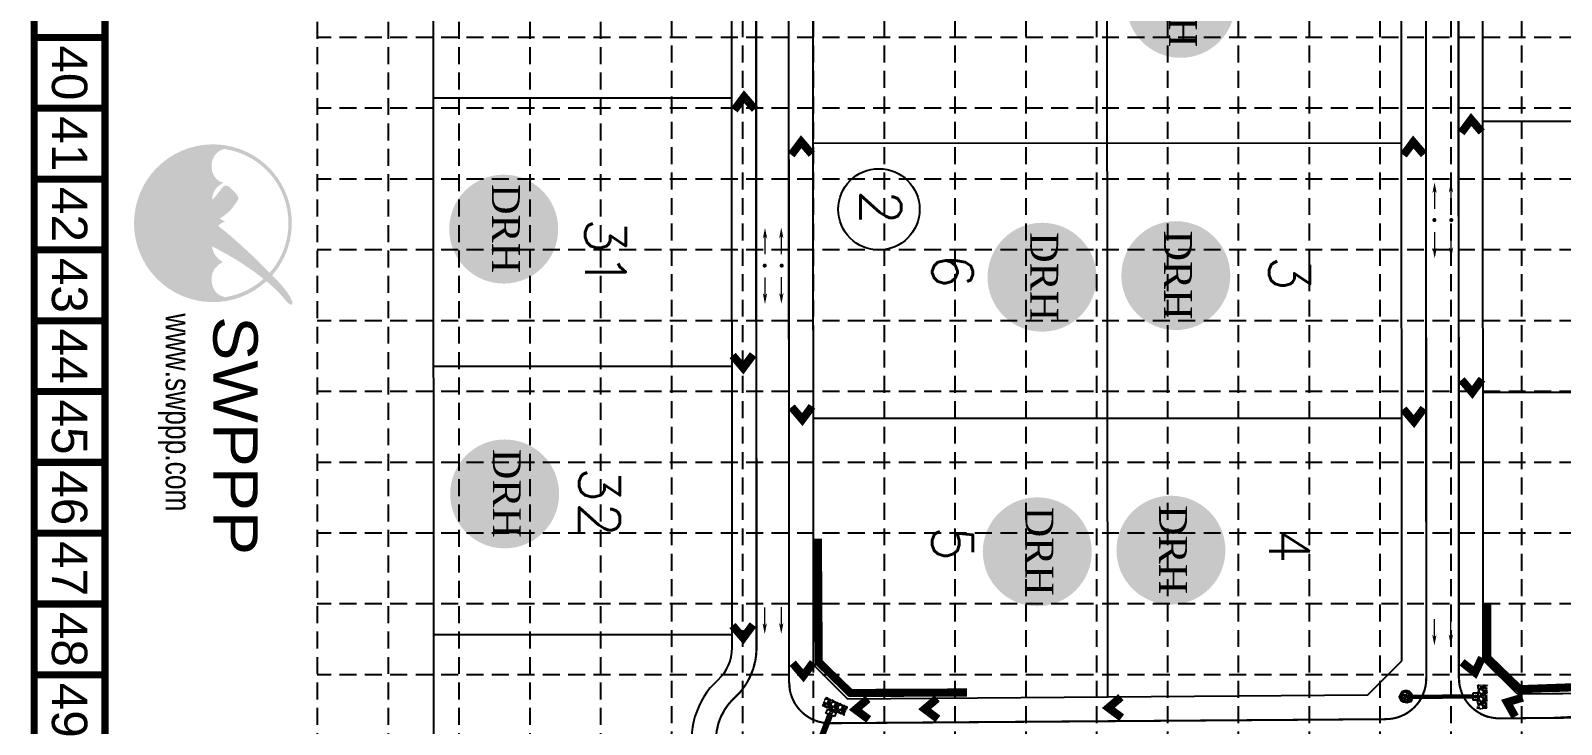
# Model space of a CAD drawing. Extents: x 8046 to 10141, y 6942 to 10292.
# Drawn here: x 8046 to 9175, y 7692 to 8204 of the extents above; entities that cross this region are included whole.
import ezdxf
from ezdxf.enums import TextEntityAlignment as Align

# ---------------------------------------------------------------- set-up
doc = ezdxf.new("R2010")
doc.units = 0
doc.header["$LTSCALE"] = 100
doc.header["$MEASUREMENT"] = 0
doc.linetypes.add('ACAD_ISO02W100', pattern=[15, 12, -3])
doc.linetypes.add('HIDDEN', pattern=[0.375, 0.25, -0.125])
doc.layers.get('0').update_dxf_attribs({"color": 5, "linetype": 'CONTINUOUS'})
for name, color, linetype in [('$-BNDY', 5, 'CONTINUOUS'), ('$-LOT', 5, 'CONTINUOUS'), ('BASE', 7, 'CONTINUOUS'), ('FGC-LOTNU', 5, 'CONTINUOUS'), ('GRID', 254, 'HIDDEN'), ('LEGEND', 7, 'CONTINUOUS'), ('LOGO', 7, 'CONTINUOUS'), ('P-D', 5, 'CONTINUOUS'), ('P-P', 5, 'CONTINUOUS'), ('PG-ARROWS', 250, 'CONTINUOUS'), ('PSWG-RIPRAP', 5, 'CONTINUOUS'), ('PSWG-STORM', 5, 'CONTINUOUS'), ('PSWGC-PAVING', 5, 'CONTINUOUS'), ('SILT FENCE', 200, 'CONTINUOUS')]:
    doc.layers.add(name, color=color, linetype=linetype)
doc.styles.add('DRHorton', font='dutcheb.ttf')
doc.styles.add('LOGO1', font='Rockeb.TTF', dxfattribs={"height": 25})
doc.styles.add('ROMANS', font='romans.shx', dxfattribs={"width": 0.67})
doc.styles.get("Standard").update_dxf_attribs({"font": 'ARIAL.TTF'})

# ---------------------------------------------------------------- blocks, each defined once
blk = doc.blocks.new('A$C11115995')
at = {"const_width": 1}
blk.add_lwpolyline([(1.6, 19.7), (1.6, 5)], dxfattribs=at)
blk.add_solid([(1.6, 0), (0, 8), (3.2, 8), (1.6, 6)])
blk = doc.blocks.new('DRHorton')
h = blk.add_hatch(color=1)
h.paths.add_polyline_path([(78.7, 25.78, 1), (40.43, 25.78, 1)])
h.paths.add_polyline_path([(42.33, 17.91), (76.5, 17.91), (76.5, 34.87), (42.33, 34.87)], flags=24)
at = {"layer": 'BASE', "color": 176, "style": 'DRHorton'}
blk.add_text('DRH', height=9.814, dxfattribs=at).set_placement((59.39, 21.64), align=Align.CENTER)
blk = doc.blocks.new('new logo')
at = {"layer": 'LOGO'}
h = blk.add_hatch(color=170, dxfattribs=at)
h.paths.add_polyline_path([(67.4, 44.1), (66.8, 44.7), (66.3, 45.2), (66, 45.8), (65.5, 46.4), (65.1, 47.2), (64.7, 47.9), (64.4, 48.5), (64.2, 49), (63.9, 49.6), (63.7, 50.1), (63.3, 51), (62.9, 52), (62.6, 52.8), (62.4, 53.3), (62.2, 53.7), (62.1, 54.2), (61.9, 54.7), (61.7, 55.2), (61.5, 55.7), (61.3, 56.3), (61, 56.8), (60.8, 57.4), (60.5, 57.9), (60.2, 58.5), (60, 59.1), (59.7, 59.6), (59.3, 60.2), (59, 60.8), (58.7, 61.3), (58.3, 61.9), (58, 62.4), (57.6, 62.9), (57.3, 63.4), (56.9, 63.9), (56.6, 64.3), (56.3, 64.7), (55.9, 65.1), (55.6, 65.5), (55.2, 65.9), (54.9, 66.2), (54, 66.2), (52.9, 66.3), (52, 66.5), (51.5, 66.6), (50.9, 66.8), (50.3, 67), (49.4, 67.4), (48.3, 67.9), (47.3, 68.6), (46.5, 69.3), (45.7, 70), (45, 70.8), (44.4, 71.5), (44, 72.2), (43.6, 72.7), (43.4, 72.9), (43.2, 73.2), (43.1, 73.4), (43, 73.5), (42.8, 73.7), (42.7, 73.7), (42.7, 73.8), (42.6, 73.8), (42.5, 73.7), (42.5, 73.6), (42.4, 73.5), (42.4, 73.4), (42.3, 73.2), (42.2, 72.8), (42, 72.1), (41.7, 71.5), (41.4, 70.9), (41, 70.3), (40.5, 69.8), (40, 69.2), (39.4, 68.7), (38.8, 68.2), (38.1, 67.7), (37.3, 67.3), (36.5, 66.9), (35.7, 66.6), (34.9, 66.3), (34, 66.1), (33, 66), (31.9, 65.9), (30.8, 65.9), (29.6, 65.9), (28.6, 66), (27.6, 66.1), (26.7, 66.4), (25.8, 66.7), (25, 67.1), (24.1, 67.6), (23.2, 68.2), (22.4, 68.9), (21.8, 69.5), (21.4, 69.9), (21, 70.4), (20.6, 70.9), (20.2, 71.5), (19.9, 72.1), (19.5, 72.9), (19.2, 73.8), (18.9, 74.8, -0.595729), (106.3, 106.8), (107, 107.5), (107.5, 108), (108.1, 108.6, 37.93689), (112.3, 104.5), (112.1, 104.2), (111.6, 103.7), (111.1, 103.1), (110.6, 102.5, -0.146449), (123.6, 75), (123.3, 74.5), (123.1, 74), (122.9, 73.5), (122.8, 73.1), (122.5, 72.4), (122.2, 71.7), (121.9, 71.1), (121.5, 70.5), (121.1, 70), (120.7, 69.5), (120.2, 69), (119.6, 68.6), (119, 68.1), (118.4, 67.7), (117.8, 67.4), (117.1, 67), (116.5, 66.7), (115.8, 66.5), (115, 66.3), (114.3, 66.1), (113.5, 66), (112.7, 65.9), (111.9, 65.8), (111.1, 65.8), (110.3, 65.8), (109.4, 65.9), (108.6, 66), (107.7, 66.2), (106.8, 66.4), (105.9, 66.7), (105.1, 67.1), (104.3, 67.5), (103.5, 68), (102.8, 68.6), (102.1, 69.3), (101.4, 70), (100.8, 70.7), (100.2, 71.4), (99.8, 72), (99.5, 72.5), (99.4, 72.8), (99.3, 73), (99.1, 73.2), (99, 73.4), (98.9, 73.5), (98.8, 73.6), (98.7, 73.6), (98.6, 73.6), (98.5, 73.5), (98.4, 73.4), (98.4, 73.3), (98.3, 73.2), (98.2, 73), (98.1, 72.8), (97.8, 72.4), (97.4, 71.8), (96.9, 71.1), (96.4, 70.5), (95.9, 70.1), (95.4, 69.6), (94.8, 69.1), (94.2, 68.6), (93.5, 68.2), (92.8, 67.7), (91.9, 67.3), (91, 66.9), (90.1, 66.6), (89.4, 66.4), (88.6, 66.2), (87.8, 66.1), (87.6, 65.6), (87.4, 65.1), (87.1, 64.4), (86.9, 63.8), (86.6, 63), (86.3, 62.2), (85.9, 61.3), (85.6, 60.4), (85.3, 59.5), (84.9, 58.6), (84.6, 57.7), (84.2, 56.7), (83.9, 55.8), (83.5, 54.9), (83.2, 54), (82.9, 53.2), (82.6, 52.4), (82.3, 51.6), (82.1, 51), (81.9, 50.3), (81.6, 49.8), (81.3, 48.9), (80.9, 48.1), (80.5, 47.3), (80.1, 46.6), (79.6, 45.9), (79.1, 45.4), (78.6, 44.8), (78.1, 44.3), (77.6, 43.9), (77, 43.5), (76.5, 43.1), (75.9, 42.8), (75.3, 42.6), (74.6, 42.3), (73.7, 42.1), (73, 41.9), (72.2, 41.9), (71.6, 42), (70.9, 42.2), (70.1, 42.5), (69.4, 42.8), (68.7, 43.1), (68, 43.5)])
h.paths.add_polyline_path([(71.8, 72), (70.7, 73.9), (70.1, 75.2), (69.7, 74.3), (68.7, 72.6), (67.9, 71.7), (67.9, 71.5), (68.1, 71.2), (68.3, 71), (68.4, 70.8), (68.5, 70.6), (68.7, 70.4), (68.8, 70.2), (68.9, 70.1), (69, 70), (69.1, 69.8), (69.3, 69.7), (69.4, 69.7), (69.5, 69.6), (69.6, 69.5), (69.7, 69.5), (69.8, 69.4), (69.9, 69.4), (70.1, 69.3), (70.2, 69.3), (70.3, 69.2), (70.4, 69.2), (70.5, 69.2), (70.6, 69.2), (70.8, 69.2), (70.9, 69.2), (71, 69.2), (71.1, 69.2), (71.2, 69.2), (71.3, 69.2), (71.4, 69.2), (71.5, 69.2), (71.6, 69.2), (71.7, 69.3), (71.8, 69.3), (71.9, 69.3), (72, 69.4), (72.1, 69.5), (72.2, 69.5), (72.3, 69.6), (72.5, 69.6), (72.6, 69.7), (72.7, 69.8), (72.8, 69.9), (72.9, 70), (73, 70.1), (73.1, 70.2), (73.2, 70.3), (73.3, 70.4), (72.5, 71.1)], flags=17)
blk.add_hatch(color=240, dxfattribs=at).paths.add_polyline_path([(117.7, 117.3), (118.9, 118.2), (119.8, 118.9), (120.6, 119.5), (121.3, 119.9), (121.9, 120.3), (122.4, 120.6), (122.8, 120.9), (123.1, 121.1), (123.4, 121.3), (123.7, 121.4), (124, 121.6), (124.2, 121.7), (124.4, 121.8), (124.6, 121.9), (124.8, 121.9), (125, 122), (125.2, 122.1), (125.4, 122.2), (125.6, 122.2), (125.8, 122.3), (125.9, 122.4), (126.1, 122.4), (126.3, 122.5), (126.4, 122.5), (126.6, 122.6), (126.7, 122.6), (126.8, 122.7), (126.9, 122.7), (127.1, 122.7), (127.2, 122.8), (127.3, 122.8), (127.4, 122.8), (127.5, 122.8), (127.6, 122.8), (127.7, 122.8), (127.8, 122.8), (127.9, 122.8), (128, 122.8), (128.1, 122.8), (128.1, 122.8), (128.2, 122.8), (128.3, 122.8), (128.4, 122.8), (128.4, 122.7), (128.5, 122.7), (128.5, 122.7), (128.6, 122.7), (128.6, 122.6), (128.7, 122.6), (128.7, 122.6), (128.7, 122.5), (128.7, 122.5), (128.8, 122.4), (128.8, 122.4), (128.8, 122.3), (128.8, 122.3), (128.8, 122.2), (128.8, 122.1), (128.8, 122.1), (128.8, 122), (128.8, 121.9), (128.8, 121.8), (128.8, 121.8), (128.8, 121.7), (128.8, 121.6), (128.7, 121.5), (128.7, 121.4), (128.7, 121.3), (128.6, 121.3), (128.6, 121.2), (128.5, 121.1), (128.4, 121), (128.4, 120.8), (128.3, 120.7), (128.2, 120.6), (128.1, 120.4), (128, 120.3), (127.8, 120.1), (127.7, 120), (127.6, 119.8), (127.4, 119.6), (127.3, 119.4), (127.1, 119.2), (126.8, 119), (126.6, 118.8), (126.3, 118.5), (125.9, 118.2), (125.5, 117.9), (125.1, 117.5), (124.6, 117), (124, 116.6), (123.5, 116.1), (122.9, 115.6), (122.3, 115.1), (121.7, 114.5), (121.1, 114), (120.6, 113.5), (120, 113), (119.5, 112.5), (119, 112), (118.5, 111.5), (118, 111), (117.5, 110.5), (117, 109.9), (116.5, 109.4), (116, 108.8), (115.5, 108.3), (115, 107.7), (114.5, 107.1), (114, 106.6), (113.5, 106), (113, 105.4), (112.5, 104.8), (112.1, 104.2), (111.6, 103.7), (111.1, 103.1), (110.6, 102.4), (110.1, 101.8), (109.6, 101.1), (109, 100.4), (108.5, 99.7), (107.9, 98.9), (107.3, 98.1), (106.7, 97.3), (106, 96.4), (105.4, 95.6), (104.8, 94.7), (104.2, 93.9), (103.6, 93.1), (103.1, 92.3), (102.5, 91.5), (102, 90.6), (101.4, 89.8), (100.9, 89), (100.3, 88.2), (99.8, 87.3), (99.2, 86.5), (98.6, 85.6), (98.1, 84.7), (97.5, 83.8), (96.9, 82.9), (96.4, 82), (95.9, 81.1), (95.4, 80.3), (94.9, 79.5), (94.5, 78.7), (94, 78), (93.6, 77.2), (93.2, 76.5), (92.8, 75.8), (92.4, 75), (92, 74.3), (91.6, 73.5), (91.2, 72.8), (90.8, 72), (90.4, 71.3), (90, 70.6), (89.6, 69.9), (89.3, 69.3), (89, 68.7), (88.8, 68.2), (88.5, 67.7), (88.3, 67.3), (88.1, 66.9), (88, 66.5), (87.8, 66.1), (87.6, 65.6), (87.4, 65.1), (87.1, 64.4), (86.9, 63.8), (86.6, 63), (86.3, 62.2), (85.9, 61.3), (85.6, 60.4), (85.3, 59.5), (84.9, 58.6), (84.6, 57.7), (84.2, 56.7), (83.9, 55.8), (83.5, 54.9), (83.2, 54), (82.9, 53.2), (82.6, 52.4), (82.3, 51.6), (82.1, 51), (81.9, 50.3), (81.6, 49.8), (81.4, 49.2), (81.2, 48.7), (81, 48.3), (80.8, 47.9), (80.6, 47.5), (80.4, 47.1), (80.2, 46.7), (80, 46.4), (79.7, 46.1), (79.5, 45.8), (79.2, 45.5), (79, 45.2), (78.7, 44.9), (78.5, 44.7), (78.2, 44.4), (78, 44.2), (77.7, 44), (77.4, 43.8), (77.2, 43.6), (76.9, 43.4), (76.6, 43.2), (76.3, 43), (76, 42.9), (75.7, 42.7), (75.5, 42.6), (75.2, 42.5), (74.9, 42.4), (74.6, 42.3), (74.3, 42.2), (74, 42.1), (73.8, 42.1), (73.5, 42), (73.2, 42), (73, 41.9), (72.7, 41.9), (72.5, 41.9), (72.2, 41.9), (72, 42), (71.8, 42), (71.5, 42.1), (71.3, 42.1), (71.1, 42.2), (70.8, 42.2), (70.6, 42.3), (70.4, 42.4), (70.1, 42.5), (69.9, 42.6), (69.6, 42.7), (69.4, 42.8), (69.2, 42.9), (68.9, 43), (68.7, 43.1), (68.5, 43.2), (68.2, 43.4), (68, 43.6), (67.8, 43.7), (67.6, 43.9), (67.4, 44.1), (67.2, 44.3), (67, 44.5), (66.8, 44.7), (66.6, 44.9), (66.5, 45.1), (66.3, 45.4), (66.1, 45.6), (65.9, 45.9), (65.7, 46.2), (65.4, 46.6), (65.2, 47), (65, 47.4), (64.7, 47.9), (64.4, 48.5), (64.2, 49), (63.9, 49.6), (63.7, 50.1), (63.4, 50.7), (63.2, 51.3), (63, 51.8), (62.8, 52.3), (62.6, 52.8), (62.4, 53.3), (62.2, 53.7), (62.1, 54.2), (61.9, 54.7), (61.7, 55.2), (61.5, 55.7), (61.3, 56.3), (61, 56.8), (60.8, 57.4), (60.5, 57.9), (60.2, 58.5), (60, 59.1), (59.7, 59.6), (59.3, 60.2), (59, 60.8), (58.7, 61.3), (58.3, 61.9), (58, 62.4), (57.6, 62.9), (57.3, 63.4), (56.9, 63.9), (56.6, 64.3), (56.3, 64.7), (55.9, 65.1), (55.6, 65.5), (55.2, 65.9), (54.9, 66.3), (54.5, 66.6), (54.1, 67), (53.7, 67.4), (53.3, 67.8), (52.8, 68.1), (52.4, 68.5), (51.9, 68.9), (51.4, 69.3), (50.9, 69.7), (50.5, 70), (50, 70.4), (49.5, 70.8), (49.1, 71.1), (48.7, 71.5), (48.2, 71.8), (47.8, 72.1), (47.5, 72.4), (47.1, 72.7), (46.8, 72.9), (46.6, 73.1), (46.3, 73.3), (46.1, 73.5), (45.9, 73.6), (45.7, 73.8), (45.6, 73.9), (45.5, 74), (45.3, 74.2), (45.2, 74.3), (45.1, 74.4), (45, 74.6), (45, 74.7), (44.9, 74.8), (44.8, 75), (44.8, 75.1), (44.8, 75.2), (44.7, 75.4), (44.7, 75.5), (44.7, 75.7), (44.7, 75.8), (44.7, 76), (44.7, 76.1), (44.7, 76.3), (44.8, 76.4), (44.8, 76.6), (44.9, 76.7), (44.9, 76.9), (45, 77.1), (45.1, 77.2), (45.2, 77.4), (45.3, 77.6), (45.4, 77.8), (45.6, 78), (45.7, 78.2), (45.9, 78.5), (46.1, 78.7), (46.3, 79), (46.6, 79.3), (46.8, 79.5), (47.1, 79.8), (47.3, 80.1), (47.6, 80.4), (47.9, 80.7), (48.2, 81), (48.5, 81.3), (48.8, 81.6), (49.2, 81.9), (49.5, 82.2), (49.8, 82.5), (50.1, 82.7), (50.4, 83), (50.7, 83.2), (51, 83.4), (51.2, 83.6), (51.5, 83.8), (51.7, 83.9), (51.9, 84.1), (52.1, 84.2), (52.2, 84.3), (52.4, 84.4), (52.5, 84.5), (52.7, 84.5), (52.8, 84.6), (53, 84.6), (53.1, 84.6), (53.2, 84.7), (53.3, 84.7), (53.5, 84.7), (53.6, 84.7), (53.7, 84.7), (53.8, 84.7), (54, 84.7), (54.1, 84.6), (54.2, 84.6), (54.3, 84.5), (54.5, 84.5), (54.6, 84.4), (54.7, 84.4), (54.9, 84.3), (55, 84.2), (55.2, 84.1), (55.3, 84.1), (55.5, 84), (55.7, 83.9), (55.9, 83.7), (56.1, 83.6), (56.4, 83.4), (56.7, 83.2), (57, 83), (57.3, 82.8), (57.7, 82.5), (58, 82.3), (58.4, 82), (58.8, 81.7), (59.2, 81.4), (59.6, 81.1), (60, 80.8), (60.4, 80.5), (60.8, 80.2), (61.2, 79.9), (61.5, 79.6), (61.9, 79.3), (62.3, 78.9), (62.6, 78.6), (63, 78.3), (63.3, 77.9), (63.7, 77.5), (64, 77.2), (64.3, 76.8), (64.6, 76.4), (64.9, 76), (65.2, 75.6), (65.5, 75.2), (65.8, 74.8), (66.1, 74.4), (66.4, 74), (66.7, 73.6), (66.9, 73.2), (67.2, 72.8), (67.4, 72.5), (67.6, 72.1), (67.8, 71.8), (67.9, 71.5), (68.1, 71.2), (68.3, 71), (68.4, 70.8), (68.5, 70.6), (68.7, 70.4), (68.8, 70.2), (68.9, 70.1), (69, 70), (69.1, 69.8), (69.3, 69.7), (69.4, 69.7), (69.5, 69.6), (69.6, 69.5), (69.7, 69.5), (69.8, 69.4), (69.9, 69.4), (70.1, 69.3), (70.2, 69.3), (70.3, 69.2), (70.4, 69.2), (70.5, 69.2), (70.6, 69.2), (70.8, 69.2), (70.9, 69.2), (71, 69.2), (71.1, 69.2), (71.2, 69.2), (71.3, 69.2), (71.4, 69.2), (71.5, 69.2), (71.6, 69.2), (71.7, 69.3), (71.8, 69.3), (71.9, 69.3), (72, 69.4), (72.1, 69.5), (72.2, 69.5), (72.3, 69.6), (72.5, 69.6), (72.6, 69.7), (72.7, 69.8), (72.8, 69.9), (72.9, 70), (73, 70.1), (73.1, 70.2), (73.2, 70.3), (73.3, 70.5), (73.5, 70.6), (73.6, 70.8), (73.7, 70.9), (73.9, 71.1), (74, 71.3), (74.2, 71.5), (74.3, 71.8), (74.5, 72), (74.7, 72.3), (74.9, 72.6), (75.1, 72.8), (75.3, 73.1), (75.6, 73.5), (75.8, 73.8), (76.1, 74.1), (76.4, 74.5), (76.7, 74.9), (77, 75.3), (77.3, 75.7), (77.7, 76.1), (78, 76.5), (78.4, 77), (78.8, 77.4), (79.2, 77.9), (79.6, 78.4), (80, 78.9), (80.5, 79.5), (81, 80), (81.5, 80.6), (82, 81.1), (82.5, 81.7), (83, 82.3), (83.6, 82.9), (84.1, 83.5), (84.7, 84.1), (85.2, 84.7), (85.7, 85.3), (86.2, 85.8), (86.7, 86.4), (87.2, 86.9), (87.7, 87.4), (88.1, 87.9), (88.6, 88.5), (89.1, 89), (89.5, 89.5), (90, 90.1), (90.5, 90.6), (91, 91.2), (91.5, 91.7), (92.1, 92.3), (92.6, 92.9), (93.2, 93.5), (93.8, 94.1), (94.4, 94.8), (95, 95.4), (95.6, 96), (96.3, 96.7), (96.9, 97.3), (97.6, 98), (98.2, 98.6), (98.8, 99.2), (99.4, 99.8), (100, 100.3), (100.5, 100.9), (101.1, 101.4), (101.6, 102), (102.1, 102.5), (102.7, 103.1), (103.2, 103.6), (103.7, 104.1), (104.2, 104.7), (104.8, 105.2), (105.3, 105.8), (105.9, 106.3), (106.4, 106.9), (107, 107.5), (107.5, 108), (108.1, 108.6), (108.7, 109.2), (109.3, 109.8), (109.9, 110.3), (110.4, 110.9), (111, 111.5), (111.6, 112), (112.2, 112.6), (112.8, 113.1), (113.4, 113.6), (114, 114.2), (114.6, 114.7), (115.3, 115.3), (116, 115.9), (116.8, 116.6)])
at = {"layer": 'LOGO', "style": 'LOGO1'}
for s, height, width, p in [('SWPPP', 31.32, 1.115, (137, 67)), ('www.swppp.com', 18.112, 0.77, (135, 33.4))]:
    blk.add_text(s, height=height, dxfattribs=dict(at, width=width)).set_placement(p)

msp = doc.modelspace()

# ---------------------------------------------------------------- hatches: boundary and pattern name
at = {"layer": 'LEGEND', "linetype": 'ACAD_ISO02W100'}
h = msp.add_hatch(dxfattribs=at)
h.set_pattern_fill('GRAVEL', color=240, scale=5.572604, angle=-90.9469, style=0)
h.set_pattern_definition([(137.06588, (8835.4419, 8130.9825), (-49.40984052, 45.4035744), [0.749716, -74.222]), (94.02278, (8834.89302, 8131.4932), (4.46666897, -66.95420935), [1.286536, -127.36701]), (41.56348, (8834.80277, 8132.77655), (-62.211253, -54.70534165), [0.907153, -89.80826]), (176.32678, (8833.44572, 8134.9726), (111.34475915, -7.41369545), [1.171573, -115.98571]), (201.88678, (8832.27656, 8135.04765), (67.32256022, 26.75414321), [1.14882, -113.733345]), (266.32678, (8831.21054, 8134.6194), (7.41369545, 111.34475915), [1.171573, -115.98571]), (306.747278, (8831.13548, 8133.45024), (-54.52115252, 73.35493066), [1.549345, -153.38507]), (341.308378, (8832.06243, 8132.20878), (121.935857725, -41.02902), [1.46274, -144.811465]), (30.48268, (8833.44803, 8131.74), (73.17067621, 43.3775679), [1.17554, -116.37866]), (84.28948, (8834.4611, 8132.33633), (-6.58482674, -61.1981803), [1.34206, -65.760974]), (131.450478, (8834.59463, 8133.67173), (-60.18509816, 67.87518205), [1.735576, -171.822176]), (47.86718, (8833.29883, 8129.4574), (34.07569684, 38.45035196), [0.592373, -58.64521]), (80.52228, (8833.69623, 8129.8967), (-12.3409478, -72.24975529), [1.126987, -111.571944]), (134.0531, (8833.8818, 8131.0083), (-5.571844, 0.092094), [0.788083, -7.092765]), (112.25168, (8834.5569, 8131.3873), (10.6832237, -28.0433989), [0.4244, -42.015286]), (200.85448, (8834.3962, 8131.7801), (16.807623, 5.2955608), [0.600186, -29.409204]), (300.01688, (8833.8353, 8131.5664), (10.8674179, -16.8997044), [0.97481, -31.518774]), (70.61818, (8834.323, 8130.7223), (-5.756021, -11.051594), [0.704884, -16.91724]), (285.44258, (8834.44958, 8135.01174), (15.79454928, -55.99471829), [0.987465, -97.75932]), (339.39928, (8834.7125, 8134.05992), (-60.92190532, 23.30037518), [0.82843, -82.01428]), (202.25168, (8835.4373, 8130.7039), (28.0433989, 10.6832237), [0.84879, -41.59089]), (252.66358, (8834.65173, 8130.3825), (17.63642475, 55.44215711), [0.987465, -97.75932]), (248.49708, (8830.99503, 8135.06884), (11.6041317, 27.6750359), [0.952246, -46.6601]), (203.82818, (8830.646, 8134.18287), (61.7507551, 26.8461376), [0.797874, -78.989666]), (335.85448, (8829.86455, 8130.7403), (27.6750236, -11.6041612), [0.84879, -41.59089]), (286.40708, (8830.63908, 8130.3931), (-21.09012057, 72.80233884), [0.93414, -92.47972]), (338.49708, (8829.9097, 8133.4705), (-27.6750359, 11.6041317), [0.476123, -47.136224]), (10.36298, (8829.8701, 8131.0746), (22.379468, 5.2034543), [0.284147, -28.130664]), (75.01688, (8830.1496, 8131.1257), (-5.848113, -16.623437), [1.14882, -21.82761]), (95.06208, (8830.4466, 8132.23548), (4.65090123, -55.81051775), [1.064646, -105.399795]), (212.74318, (8833.3338, 8131.5747), (11.2357765, 5.3876625), [0.80369, -19.288614]), (262.210278, (8832.65784, 8131.14), (-12.7093234, -94.53713148), [1.40315, -138.911427]), (329.99848, (8832.46766, 8129.7498), (-38.63452494, 22.93202664), [0.573733, -56.79973]), (359.0531, (8832.9645, 8129.463), (5.663936, 5.47975), [0.334356, -5.23825]), (29.30948, (8830.6156, 8132.34416), (-39.37128604, -21.6426852), [0.77417, -76.642915]), (317.06588, (8831.29066, 8132.72314), (49.40984052, -45.4035744), [1.49943, -73.47228]), (269.0531, (8832.3885, 8131.702), (5.47975, -5.663936), [1.448877, -4.123727]), (234.35788, (8832.3645, 8130.2531), (39.9238828, 55.0737364), [0.881107, -87.22949]), (163.10768, (8831.8511, 8129.53706), (-22.1952771, 5.940217), [0.81138, -39.757785]), (116.69908, (8831.0747, 8129.77282), (-53.9686875, 106.78592323), [1.32107, -130.786075]), (84.479178, (8830.48114, 8130.95304), (6.76903242, 72.34186292), [1.397603, -138.362587])])
h.paths.add_polyline_path([(9113.4, 7721.4), (9113, 7703.7), (9120, 7703.6), (9120.3, 7721.3)])
h = msp.add_hatch(dxfattribs=at)
h.set_pattern_fill('GRAVEL', color=240, scale=5.572604, angle=-203.7547, style=0)
h.set_pattern_definition([(24.25809, (9133.77574, 7802.41423), (61.00676303, 27.94623004), [0.749716, -74.222]), (341.214993, (9134.45926, 7802.72225), (-63.450556, 21.83676314), [1.286536, -127.36701]), (288.75569, (9135.67726, 7802.30797), (-26.31233603, 78.55300998), [0.907153, -89.80826]), (63.518993, (9138.22764, 7802.70763), (-49.99579742, -99.76491624), [1.171573, -115.98571]), (89.07899, (9138.75005, 7803.75628), (-1.43472337, -72.42964077), [1.14882, -113.733345]), (153.518993, (9138.76852, 7804.90495), (99.76491624, -49.99579742), [1.171573, -115.98571]), (193.939493, (9137.71986, 7805.42736), (88.75396975, 21.82280407), [1.549345, -153.38507]), (228.500593, (9136.21615, 7805.05413), (-85.08829859, -96.49722962), [1.46274, -144.811465]), (277.674893, (9135.24692, 7803.9586), (11.62195539, -84.26441365), [1.17554, -116.37866]), (331.48169, (9135.4039, 7802.79358), (-53.860577, 29.79287595), [1.34206, -65.760974]), (18.642693, (9136.58313, 7802.15282), (85.898256594, 29.1680629), [1.735576, -171.822176]), (295.05939, (9133.2006, 7804.98095), (22.2348064, -46.31626136), [0.592373, -58.64521]), (327.71449, (9133.45152, 7804.44434), (-61.81672725, 39.38297048), [1.126987, -111.571944]), (21.2453, (9134.4043, 7803.8424), (2.244767, 5.100485), [0.788083, -7.092765]), (359.4439, (9134.4919, 7803.0732), (-29.9919531, 1.0228588), [0.4244, -42.015286]), (88.0467, (9134.9163, 7803.0691), (-1.6338175, -17.5462187), [0.600186, -29.409204]), (187.2091, (9134.9368, 7803.6689), (-19.7909797, -3.4666843), [0.97481, -31.518774]), (317.8104, (9133.9697, 7803.5466), (-7.9562064, 9.59001), [0.704884, -16.91724]), (172.63479, (9137.8746, 7801.7671), (-57.7391311, 7.14625797), [0.987465, -97.75932]), (226.59149, (9136.89527, 7801.89368), (45.09434844, 47.12627473), [0.82843, -82.01428]), (89.4439, (9133.5207, 7802.5265), (-1.0228588, -29.9919531), [0.84879, -41.59089]), (139.85579, (9133.52895, 7803.37523), (44.2705638, -37.74908534), [0.987465, -97.75932]), (135.6893, (9139.26635, 7804.9294), (21.0129032, -21.4247843), [0.952246, -46.6601]), (91.02039, (9138.58495, 7805.5946), (0.8099372, -67.32915314), [0.797874, -78.989666]), (223.0467, (9135.7145, 7807.6494), (-21.4248068, -21.0128804), [0.84879, -41.59089]), (173.59929, (9135.09418, 7807.07002), (75.28535175, -8.78006482), [0.93414, -92.47972]), (225.6893, (9138.2137, 7806.54947), (21.4247843, 21.0129032), [0.476123, -47.136224]), (257.5552, (9136.0205, 7807.5147), (-3.8785968, -22.6466997), [0.284147, -28.130664]), (322.2091, (9135.9593, 7807.2372), (-13.0566913, 11.834775), [1.14882, -21.82761]), (342.25429, (9136.86713, 7806.53327), (-53.2496001, 17.34718602), [1.064646, -105.399795]), (99.9354, (9135.1388, 7804.128), (0.610958, -12.4457347), [0.80369, -19.288614]), (149.402493, (9135.00013, 7804.91958), (-82.21866706, 48.36204004), [1.40315, -138.911427]), (217.19069, (9133.79235, 7805.6338), (36.1153022, 26.7243206), [0.573733, -56.79973]), (246.2453, (9133.3353, 7805.287), (2.855717, -7.34525), [0.334356, -5.23825]), (276.50169, (9136.9018, 7806.33536), (-4.6885362, 44.6824531), [0.77417, -76.642915]), (204.25809, (9136.98946, 7805.56617), (-61.00676303, -27.94623004), [1.49943, -73.47228]), (156.2453, (9135.6224, 7804.95), (-7.34525, -2.855717), [1.448877, -4.123727]), (121.55009, (9134.2963, 7805.53377), (35.29142092, -58.1510831), [0.881107, -87.22949]), (50.2999, (9133.83526, 7806.2846), (14.07955, 18.1571687), [0.81138, -39.757785]), (3.891293, (9134.35354, 7806.9089), (119.35685149, 8.35431821), [1.32107, -130.786075]), (331.671393, (9135.67157, 7806.99856), (64.06153495, -34.2824251), [1.397603, -138.362587])])
h.paths.add_polyline_path([(8648.5, 7705), (8632.3, 7712.2), (8629.5, 7705.8), (8645.7, 7698.7)])
at = {"layer": 'PSWG-RIPRAP'}
h = msp.add_hatch(dxfattribs=at)
h.set_pattern_fill('RIPRAP', color=1, scale=7, style=0, pattern_type=2)
h.set_pattern_definition([(0, (0.35, 0), (7, 7), [2.1, -2.45, 0.35, -2.1]), (0, (3.15, 1.4), (7, 7), [0.35, -1.75, 1.4, -3.5]), (0, (4.2, 1.75), (7, 7), [0.35, -6.65]), (0, (1.05, 2.1), (7, 7), [1.4, -5.6]), (0, (0.35, 2.8), (7, 7), [0.7, -6.3]), (0, (5.25, 3.5), (7, 7), [0.7, -0.35, 0.35, -5.6]), (0, (2.45, 3.85), (7, 7), [1.05, -5.95]), (0, (0.7, 4.55), (7, 7), [0.7, -6.3]), (0, (3.5, 5.25), (7, 7), [0.35, -2.1, 1.05, -3.5]), (0, (2.1, 5.6), (7, 7), [0.7, -6.3]), (0, (4.55, 5.95), (7, 7), [0.7, -6.3]), (0, (3.15, 6.3), (7, 7), [0.7, -6.3]), (0, (5.95, 6.65), (7, 7), [0.7, -6.3]), (90, (0, 0), (-7, 7), [1.4, -0.35, 0.7, -2.8, 1.4, -0.35]), (90, (0.35, 4.55), (-7, 7), [0.35, -6.65]), (90, (1.4, 2.45), (-7, 7), [0.7, -1.4, 0.35, -4.55]), (90, (1.75, 3.5), (-7, 7), [0.7, -1.4, 1.05, -3.85]), (90, (2.8, 1.75), (-7, 7), [0.35, -3.5, 0.7, -0.35, 0.7, -1.4]), (90, (3.15, 1.05), (-7, 7), [0.35, -6.65]), (90, (3.85, 3.15), (-7, 7), [0.35, -0.35, 1.05, -5.25]), (90, (4.2, 2.1), (-7, 7), [0.7, -2.8, 0.35, -0.35, 0.35, -2.45]), (90, (4.9, 0.35), (-7, 7), [1.05, -5.95]), (90, (5.6, 5.6), (-7, 7), [0.35, -0.35, 0.35, -5.95]), (90, (5.95, 3.85), (-7, 7), [1.05, -5.95]), (90, (6.825, 3.325), (-7, 7), [0.35, -6.65]), (45, (2.45, 0), (8e-16, 7), [0.49497, -9.404525]), (45, (1.75, 6.65), (8e-16, 7), [0.49497, -1.48491, 1.48491, -6.434705]), (45, (2.45, 5.6), (8e-16, 7), [0.98994, -2.4748738, 0.49497, -5.9397111]), (45, (3.85, 5.25), (8e-16, 7), [0.98994, -3.464825, 0.49497, -4.94976]), (45, (1.05, 2.1), (8e-16, 7), [0.49497, -9.404525]), (45, (2.8, 2.1), (8e-16, 7), [1.484924, -8.414571]), (45, (4.2, 2.8), (8e-16, 7), [0.49497, -2.969848, 0.49497, -5.939707]), (45, (5.25, 3.5), (8e-16, 7), [0.98994, -8.909555]), (45, (6.65, 3.5), (8e-16, 7), [0.98994, -8.909555]), (45, (6.65, 1.4), (8e-16, 7), [0.49497, -9.404525]), (45, (5.95, 4.9), (8e-16, 7), [0.49497, -9.404525]), (45, (5.25, 5.95), (8e-16, 7), [0.49497, -9.404525]), (45, (6.65, 6.65), (8e-16, 7), [0.49497, -9.404525]), (45, (0, 6.65), (8e-16, 7), [0.49497, -9.404525]), (45, (3.5, 3.85), (8e-16, 7), [0.49497, -9.404525]), (45, (4.2, 6.65), (8e-16, 7), [0.49497, -3.464825, 0.49497, -5.44473]), (45, (1.05, 2.8), (8e-16, 7), [0.98994, -8.909555]), (45, (1.05, 4.55), (8e-16, 7), [1.48491, -8.414585]), (135, (0.35, 2.8), (-7, 8e-16), [0.74249, -9.157005]), (135, (4.2, 2.45), (-7, 8e-16), [0.49497, -9.404525]), (135, (6.3, 3.5), (-7, 8e-16), [0.49497, -9.404525]), (135, (3.85, 4.9), (-7, 8e-16), [0.49497, -9.404525]), (135, (4.2, 5.95), (-7, 8e-16), [0.49497, -9.404525]), (135, (3.15, 6.3), (-7, 8e-16), [0.49497, -9.404525]), (135, (4.55, 5.95), (-7, 8e-16), [0.49497, -9.404525]), (135, (0.35, 1.75), (-7, 8e-16), [0.49497, -9.404525]), (135, (1.75, 4.2), (-7, 8e-16), [0.49497, -9.404525]), (135, (1.75, 2.1), (-7, 8e-16), [0.98994, -8.909555]), (135, (3.15, 1.4), (-7, 8e-16), [0.98994, -8.909555]), (135, (5.95, 5.25), (-7, 8e-16), [0.98994, -8.909555]), (135, (3.85, 3.5), (-7, 8e-16), [0.49497, -9.404525]), (135, (4.9, 1.4), (-7, 8e-16), [0.98994, -5.939696, 0.49497, -2.474889]), (135, (0.7, 4.55), (-7, 8e-16), [0.98994, -1.979899, 0.98994, -5.939716]), (135, (0, 0.7), (-7, 8e-16), [0.9898, -2.4752, 0.9898, -2.4752, 0.4949, -2.474595]), (26.56505, (2.45, 2.1), (7, 4e-10), [1.5652, -0.7826, 0.7826, -12.5220758]), (26.56505, (3.5, 6.3), (7, 4e-10), [1.5652, -14.087276]), (26.56505, (3.5, 1.4), (7, 4e-10), [0.7826, -14.869876]), (26.56505, (0.35, 1.75), (7, 4e-10), [0.7826, -14.869876]), (26.56505, (1.75, 3.5), (7, 4e-10), [0.7826, -14.869876]), (26.56505, (0.35, 4.2), (7, 4e-10), [0.7826, -14.869876]), (63.43495, (1.4, 4.9), (4e-10, 7), [0.7826, -14.869876]), (63.43495, (3.85, 4.9), (4e-10, 7), [0.7826, -14.869876]), (63.43495, (4.55, 0), (4e-10, 7), [0.7826, -14.869876]), (63.43495, (0, 3.85), (4e-10, 7), [0.7826, -14.869876]), (63.43495, (2.8, 0.35), (4e-10, 7), [0.7826, -5.4782, 0.7826, -8.6090758]), (116.56505, (1.75, 6.3), (-4e-10, 7), [0.7826, -14.869876]), (116.56505, (5.95, 4.9), (-4e-10, 7), [0.7826, -14.869876]), (116.56505, (2.8, 6.3), (-4e-10, 7), [0.7826, -14.869876]), (116.56505, (0, 2.45), (-4e-10, 7), [0.7826, -14.869876]), (153.43495, (5.25, 1.4), (-7, 4e-10), [0.7826, -14.869876]), (153.43495, (6.65, 3.15), (-7, 4e-10), [0.7826, -14.869876]), (153.43495, (2.45, 3.85), (-7, 4e-10), [0.7826, -14.869876]), (153.43495, (3.5, 5.25), (-7, 4e-10), [0.7826, -14.869876]), (153.43495, (5.95, 6.65), (-7, 4e-10), [0.7826, -14.869876]), (153.43495, (1.05, 0), (-7, 4e-10), [1.1739, -14.478576])])
h.paths.add_polyline_path([(9065, 7713.6), (9064.4, 7715), (9062.8, 7716.5), (9061.3, 7716.9), (9059.6, 7717), (9057.2, 7716.1), (9055.3, 7712.6), (9056.6, 7709.7), (9058.3, 7708.7), (9061, 7708.2), (9062.7, 7708.9), (9064.4, 7709.4), (9065, 7711.1), (9063.3, 7711.1), (9063.3, 7713.6)])

# ---------------------------------------------------------------- linework, layer by layer
at = {"layer": '$-BNDY', "color": 7}
msp.add_line((8343.5, 7343.9), (8342.6, 8843.9), dxfattribs=at)
at = {"layer": '$-LOT', "color": 7}
for p, q in [((8840.3, 7712.5), (8839.8, 8532.5)), ((8623.3, 7736), (8622.8, 8506)), ((9057.3, 7739.1), (9056.8, 8509.1)), ((8563.3, 7748.7), (8562.8, 8492.8)), ((9117.3, 7739.5), (9116.8, 8496.4)), ((8343, 8154.5), (8563, 8154.6)), ((9337.3, 8137.1), (9117.1, 8137)), ((8623.1, 8121), (9057.1, 8121.2)), ((8343.2, 7956.5), (8563.2, 7956.6)), ((9337.3, 7937.1), (9117.2, 7937)), ((8623.2, 7918), (9057.2, 7918.2)), ((8343.3, 7758.5), (8563.3, 7758.6)), ((8623.3, 7736), (8648.3, 7711.1)), ((9032.3, 7713.9), (9057.3, 7739.1)), ((9142.3, 7714.7), (9117.3, 7739.5)), ((8648.3, 7711.1), (9032.3, 7713.9)), ((9142.3, 7714.7), (9167.6, 7714.9))]:
    msp.add_line(p, q, dxfattribs=at)
for centre, radius, start, end in [((8531.3, 7748.7), 32, 312.4029, 0.0331), ((8593.3, 7680.7), 60, 132.4029, 318.0469), ((9163.7, 8254.9), 540, 270.4167, 284.6337)]:
    msp.add_arc(centre, radius, start, end, dxfattribs=at)
at = {"layer": 'BASE', "const_width": 5.22}
for points in [[(8048.4, 10289), (8048.4, 6945), (10138.4, 6945), (10138.4, 10289)], [(8100.6, 10236.8), (8100.6, 6997.3), (10086.1, 6997.3), (10086.1, 10236.8)]]:
    msp.add_lwpolyline(points, close=True, dxfattribs=at)
for points in [[(8048.4, 8199), (8100.6, 8199)], [(8048.4, 8146.8), (8100.6, 8146.8)], [(8048.4, 8094.5), (8100.6, 8094.5)], [(8048.4, 8042.3), (8100.6, 8042.3)], [(8048.4, 7990), (8100.6, 7990)], [(8048.4, 7937.8), (8100.6, 7937.8)], [(8048.4, 7885.5), (8100.6, 7885.5)], [(8048.4, 7833.3), (8100.6, 7833.3)], [(8048.4, 7781), (8100.6, 7781)], [(8048.4, 7728.8), (8100.6, 7728.8)]]:
    msp.add_lwpolyline(points, dxfattribs=at)
at = {"layer": 'FGC-LOTNU', "color": 7}
msp.add_circle((8671.5, 8072.2), 30, dxfattribs=at)
at = {"layer": 'GRID', "color": 253, "linetype": 'HIDDEN', "ltscale": 0.5}
for p, q in [((8257.1, 10235.6), (8257.1, 6996.1)), ((8309.4, 10235.6), (8309.4, 6996.1)), ((8361.6, 10235.6), (8361.6, 6996.1)), ((8413.9, 10235.6), (8413.9, 6996.1)), ((8466.1, 10235.6), (8466.1, 6996.1)), ((8518.6, 10236.8), (8518.6, 6997.3)), ((8570.9, 10236.8), (8570.9, 6997.3)), ((8623.1, 10236.8), (8623.1, 6997.3)), ((8675.4, 10236.8), (8675.4, 6997.3)), ((8727.6, 10236.8), (8727.6, 6997.3)), ((8779.9, 10236.8), (8779.9, 6997.3)), ((8832.1, 10236.8), (8832.1, 6997.3)), ((8884.4, 10236.8), (8884.4, 6997.3)), ((8936.6, 10236.8), (8936.6, 6997.3)), ((8988.9, 10236.8), (8988.9, 6997.3)), ((9041.1, 10236.8), (9041.1, 6997.3)), ((9093.4, 10236.8), (9093.4, 6997.3)), ((9145.6, 10236.8), (9145.6, 6997.3)), ((10086.1, 8199), (8257.1, 8199)), ((10086.1, 8146.8), (8257.1, 8146.8)), ((10086.1, 8094.5), (8257.1, 8094.5)), ((10086.1, 8042.3), (8257.1, 8042.3)), ((10086.1, 7990), (8257.1, 7990)), ((10086.1, 7937.8), (8257.1, 7937.8)), ((10086.1, 7885.5), (8257.1, 7885.5)), ((10086.1, 7833.3), (8257.1, 7833.3)), ((10086.1, 7781), (8257.1, 7781)), ((10086.1, 7728.8), (8257.1, 7728.8))]:
    msp.add_line(p, q, dxfattribs=at)
at = {"layer": 'LEGEND', "color": 240, "const_width": 0.348}
for points in [[(9113.4, 7721.4), (9113, 7703.7), (9120, 7703.6), (9120.3, 7721.3)], [(8648.5, 7705), (8632.3, 7712.2), (8629.5, 7705.8), (8645.7, 7698.7)]]:
    msp.add_lwpolyline(points, close=True, dxfattribs=at)
at = {"layer": 'P-D', "color": 7}
for points, const_width in [([(9109.7, 7712.7), (9065, 7712.3)], 2), ([(8635.5, 7699), (8610.7, 7636)], 3)]:
    msp.add_lwpolyline(points, dxfattribs=dict(at, const_width=const_width))
at = {"layer": 'P-P', "color": 7, "const_width": 1.5}
msp.add_lwpolyline([(9657, 8995.6), (9657, 7868.7, -0.341242), (9573.3, 7760.3), (9310.7, 7691.8, -0.062113), (9167.9, 7672.9), (8661.4, 7669.2, 0.210871), (8624.5, 7652.7, -1.050507), (8565, 7711.7, 0.210871), (8581.3, 7748.7), (8580.8, 8492.8, 0.210871), (8564.5, 8529.7, -1.04349), (8623.6, 8589.3, 0.210871), (8660.7, 8573.2), (9018.7, 8575.9, 0.210871), (9055.6, 8592.4, -1.050507), (9115.1, 8533.3, 0.210871), (9098.8, 8496.4), (9099.3, 7726.6, 0.416176), (9129.5, 7696.6), (9167.7, 7696.9, 0.062113), (9304.6, 7715), (9567.3, 7783.6, 0.341242), (9633, 7868.7), (9633, 9639.7, 0.210871)], format="xyb", dxfattribs=at)
msp.add_lwpolyline([(9044.6, 8552, -0.416176), (9074.8, 8522.1), (9075.3, 7726, -0.412254), (9045.5, 7696), (8635.5, 7693, -0.416176), (8605.3, 7723), (8604.8, 8519, -0.412254), (8634.6, 8549.1)], format="xyb", close=True, dxfattribs=at)
at = {"layer": 'PG-ARROWS', "color": 7, "const_width": 1.5, "elevation": -1649.5}
for points in [[(9080.6, 8064, 1), (9082, 8064.6, 1)], [(9093, 8064, 1), (9094.4, 8064.6, 1)], [(8586.6, 8030.4, 1), (8588, 8031, 1)], [(8599.1, 8030.4, 1), (8600.5, 8031, 1)]]:
    msp.add_lwpolyline(points, format="xyb", close=True, dxfattribs=at)
at = {"layer": 'PSWG-RIPRAP', "color": 1}
msp.add_lwpolyline([(9065, 7713.6), (9064.4, 7715), (9062.8, 7716.5), (9061.3, 7716.9), (9059.6, 7717), (9057.2, 7716.1), (9055.3, 7712.6), (9056.6, 7709.7), (9058.3, 7708.7), (9061, 7708.2), (9062.7, 7708.9), (9064.4, 7709.4), (9065, 7711.1), (9063.3, 7711.1), (9063.3, 7713.6)], close=True, dxfattribs=at)
at = {"layer": 'PSWG-STORM', "color": 5}
for p, q in [((9063.3, 7711.1), (9063.3, 7713.6)), ((9063.3, 7713.6), (9065, 7713.6)), ((9109.7, 7713.7), (9065, 7713.3)), ((9065, 7711.1), (9065, 7713.6)), ((9109.7, 7715.1), (9109.7, 7710.1)), ((9113.1, 7715.1), (9109.7, 7715.1)), ((9113.1, 7715.1), (9113.1, 7710.1)), ((8633.5, 7703.5), (8632.2, 7700.4)), ((8633.5, 7703.5), (8640, 7701)), ((9063.3, 7711.1), (9065, 7711.1)), ((9109.7, 7711.7), (9065, 7711.3)), ((9113.1, 7710.1), (9109.7, 7710.1)), ((8634.1, 7699.6), (8609.3, 7636.5)), ((8636.9, 7698.5), (8612.1, 7635.4)), ((8638.8, 7697.9), (8632.2, 7700.4)), ((8640, 7701), (8638.8, 7697.9))]:
    msp.add_line(p, q, dxfattribs=at)
for centre, major_axis in [((9064.1, 7712.3), (0.679, 0)), ((9111.6, 7712.6), (-1.36, 0)), ((8636.2, 7700.8), (-0.5, -1.26))]:
    msp.add_ellipse(centre, major_axis=major_axis, ratio=0.628295, dxfattribs=at)
at = {"layer": 'PSWGC-PAVING', "color": 7}
for p, q in [((8605.3, 7723), (8604.8, 8519)), ((9074.8, 8522.1), (9075.3, 7726)), ((8581.3, 7748.7), (8580.8, 8492.8)), ((9098.8, 8496.4), (9099.3, 7726.6)), ((9045.5, 7696), (8635.5, 7693)), ((9129.5, 7696.6), (9167.7, 7696.9))]:
    msp.add_line(p, q, dxfattribs=at)
for centre, radius, start, end in [((8531.3, 7748.7), 50, 312.4029, 0.0331), ((9045.3, 7726), 30, 270.4167, 0.0331), ((9129.3, 7726.6), 30, 180.0331, 270.4167), ((8635.3, 7723), 30, 180.0331, 270.4167), ((9163.7, 8254.9), 558, 270.4167, 284.6337), ((8593.3, 7680.7), 42, 132.4029, 318.0469)]:
    msp.add_arc(centre, radius, start, end, dxfattribs=at)
at = {"layer": 'SILT FENCE', "const_width": 6}
for points in [[(8564.9, 8145.5), (8572.1, 8155.3), (8580, 8146.1)], [(9101.1, 8128.7), (9108.4, 8138.5), (9116.2, 8129.3)], [(8606.9, 8112.4), (8614.2, 8122.1), (8622, 8112.9)], [(9058.5, 8112.2), (9065.7, 8121.9), (9073.6, 8112.7)], [(8578.7, 7965), (8571.4, 7955.2), (8563.6, 7964.4)], [(9116.4, 7946.9), (9109.2, 7937.1), (9101.3, 7946.4)], [(8622.2, 7926.8), (8615, 7917.1), (8607.1, 7926.3)], [(9073.5, 7925.4), (9066.2, 7915.6), (9058.4, 7924.8)], [(8626.5, 7829.3), (8627.1, 7738.1), (8650.5, 7715.3), (8736.6, 7715.7)], [(9199, 7720.1), (9144.2, 7718.1), (9120.2, 7741.3), (9120.3, 7780.5)], [(8578.6, 7765.7), (8571.4, 7755.9), (8563.5, 7765.1)], [(8623, 7737.8), (8615.8, 7728), (8607.9, 7737.3)], [(9116.4, 7741.4), (9111.2, 7730.4), (9101.7, 7738)], [(8664, 7695.8), (8654.2, 7703.1), (8663.4, 7710.9)], [(8715, 7696.2), (8705.3, 7703.5), (8714.5, 7711.3)], [(8850.6, 7697.1), (8840.8, 7704.4), (8850, 7712.2)], [(9140.8, 7697.9), (9134.9, 7708.5), (9146.5, 7711.9)]]:
    msp.add_lwpolyline(points, dxfattribs=at)

# ---------------------------------------------------------------- block references
at = {"xscale": 1.045000000000073, "yscale": 1.045000000000073, "zscale": 1.044999999999902, "rotation": 270}
msp.add_blockref('new logo', (8110.5, 8136.5), dxfattribs=at)
at = {"layer": 'PG-ARROWS', "color": 7, "xscale": 2.100000000000364, "yscale": 2.100000000000364, "zscale": 2.1, "rotation": 270}
for p in [(8840, 8349.3), (8340.6, 8182.7), (8836.4, 8148.4), (8737.7, 8147.2), (8341.3, 7987.3), (8734.2, 7944.6), (8832.8, 7945.8)]:
    msp.add_blockref('DRHorton', p, dxfattribs=at)
at = {"layer": 'PG-ARROWS', "color": 7}
for p, rotation in [((9083, 8092.2, -1649.5), 180.0739799309987), ((9095.1, 8092.5, -1649.5), 180.0739799309987), ((8589.1, 8058.6, -1649.5), 180.0739799309987), ((8601.1, 8058.8, -1649.5), 180.0739799309987), ((9079.9, 8035.9, -1649.5), 0.07397993099874432), ((9092, 8036.2, -1649.5), 0.07397993099874432), ((8585.9, 8002.3, -1649.5), 0.07397993099874432), ((8598, 8002.5, -1649.5), 0.07397993099874432), ((8585.7, 7758.8, -1649.5), 0.07397993099874432), ((8597.9, 7759, -1649.5), 0.07397993099874432), ((9079.7, 7750.3, -1649.5), 0.07397993099874432), ((9091.8, 7750.5, -1649.5), 0.07397993099874432)]:
    msp.add_blockref('A$C11115995', p, dxfattribs=dict(at, rotation=rotation))

# ---------------------------------------------------------------- texts
at = {"layer": 'BASE'}
for s, p in [('40', (8074.5, 8172.9)), ('41', (8074.5, 8120.6)), ('42', (8074.5, 8068.4)), ('43', (8074.5, 8016.1)), ('44', (8074.5, 7963.9)), ('45', (8074.5, 7911.6)), ('46', (8074.5, 7859.4)), ('47', (8074.5, 7807.1)), ('48', (8074.5, 7754.9)), ('49', (8074.5, 7702.6))]:
    msp.add_text(s, height=26.12, rotation=270, dxfattribs=at).set_placement(p, align=Align.MIDDLE_CENTER)
at = {"layer": 'FGC-LOTNU', "color": 7, "style": 'ROMANS'}
for s, p in [('2', (8658, 8073.7)), ('31', (8454.8, 8040)), ('6', (8710.8, 8026.7)), ('3', (8959.5, 8024.9)), ('32', (8450.5, 7856.1)), ('5', (8710.8, 7825.6)), ('4', (8959.5, 7823.8))]:
    msp.add_text(s, height=30, rotation=270, dxfattribs=at).set_placement(p, align=Align.CENTER)

doc.saveas('drawing.dxf')
